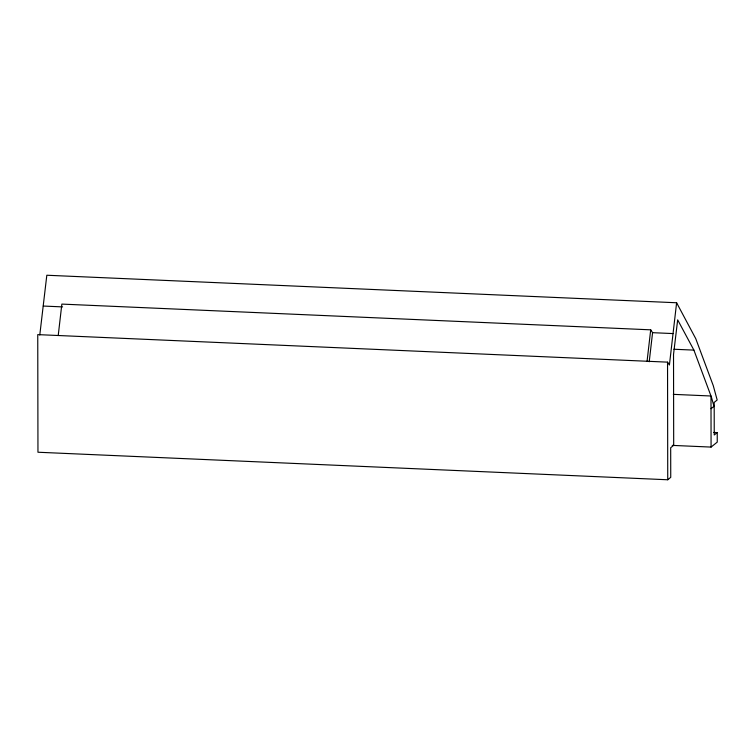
<?xml version="1.0" encoding="UTF-8"?>
<svg xmlns="http://www.w3.org/2000/svg" width="755" height="755" viewBox="0 0 755 755"><rect width="100%" height="100%" fill="white"/><g stroke="black" fill="none" stroke-linecap="round" stroke-linejoin="round"><path stroke-width="1.13" d="M39.788 334.984L46.819 275.235L676.612 302.764L695.77 338.693L713.277 385.682L717.174 400.008L714.183 402.415L714.239 434.993L717.231 432.587L717.25 442.119L711.078 447.083L672.233 445.384M58.22 335.513L61.853 304.095L650.706 329.831L652.575 332.681L649.215 361.768M647.073 361.249L650.706 329.831M676.612 302.764L669.411 364.995L667.543 362.145L37.75 334.616L37.958 452.236L667.741 479.765L670.742 477.349L670.685 447.734L673.687 445.318L673.526 354.482L677.669 319.875L693.902 350.112L711.437 397.215L714.003 406.332L711.012 408.738M43.262 306.049L62.589 306.898M652.575 332.681L673.045 333.578M673.894 349.244L693.902 350.112M673.318 394.355L710.993 395.998L711.078 447.083M713.702 432.436L717.231 432.587M667.543 362.145L667.741 479.765"/></g></svg>
